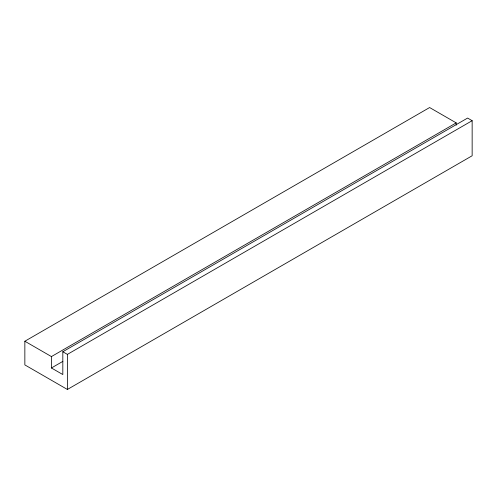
<?xml version="1.0" encoding="UTF-8"?>
<svg xmlns="http://www.w3.org/2000/svg" width="497" height="497" viewBox="0 0 497 497"><rect width="100%" height="100%" fill="white"/><g stroke="black" fill="none" stroke-linecap="round" stroke-linejoin="round"><path stroke-width="0.75" d="M456.203 122.883L51.427 356.579L51.427 367.979L62.821 374.552L62.821 351.752L467.596 118.062L472.15 120.69L472.15 155.766L67.381 389.462L24.85 364.91L24.85 341.234L429.619 107.538L456.203 122.883L456.203 125.163M62.821 351.752L67.381 354.386L472.15 120.69M51.427 367.979L62.858 361.375M24.85 341.234L51.427 356.579M67.381 354.386L67.381 389.462"/></g></svg>
